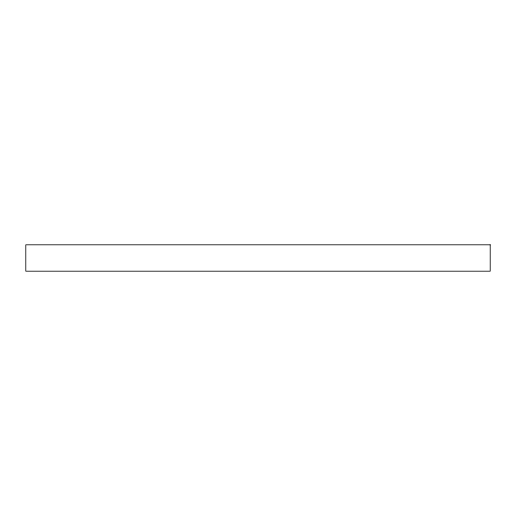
<?xml version="1.0" encoding="UTF-8"?>
<svg xmlns="http://www.w3.org/2000/svg" width="516" height="516" viewBox="0 0 516 516"><rect width="100%" height="100%" fill="white"/><g stroke="black" fill="none" stroke-linecap="round" stroke-linejoin="round"><path stroke-width="0.77" d="M490.2 244.81L25.8 244.81L25.8 271.19L490.2 271.19L490.2 244.81"/></g></svg>
